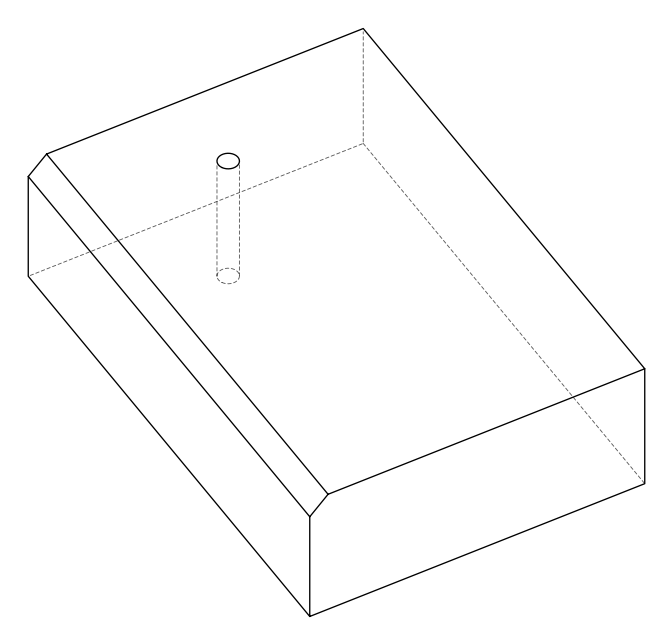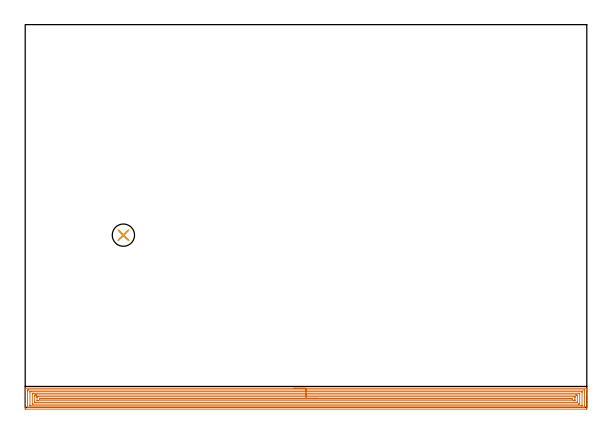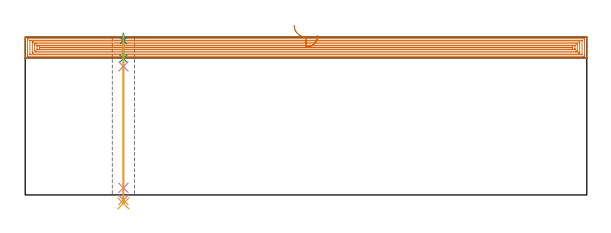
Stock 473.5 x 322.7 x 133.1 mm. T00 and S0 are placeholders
(PLAN: 5 operations, 4 tool changes, 28.1 min)
(1 AREA_MILL | FG_CHAMFER_SURFACE | UGT0205_001 | 26.74 min | 73331 mm3)
(2 SPOT_DRILL | STEP1HOLE | NXT0321_9005460120000 | 0.05 min | 171 mm3)
(3 DRILL_BLIND_HOLE_INTO_CENTER | STEP1HOLE | NXT0301_092 | 0.08 min | 1731 mm3)
(4 GUN_DRILL_THROUGH_HOLE | STEP1HOLE | UGT0307_009 | 0.66 min | 13099 mm3)
(5 DRILL_TO_ENLARGE_THROUGH_HOLE | STEP1HOLE | UGT0301_256 | 0.57 min | 21846 mm3)
(TOOL UGT0205_001 | Chamfer Mill 20 x 3 x 45 deg. | D20 FL50 Z2)
(TOOL NXT0321_9005460120000 | NC Spot Drill, 142deg, 12mm, Carbide, Uncoated | D12 PA142 FL30 Z2)
(TOOL NXT0301_092 | Carbide Drill 12.1mm [860.1-1210-061A1-MM 2214] | D12.1 PA140 FL77 Z2)
(TOOL UGT0307_009 | Gun Drill 12 mm | D12 PA130 FL24 Z1)
(TOOL UGT0301_256 | Twist Drill 18.8 mm | D18.8 PA118 FL135 Z2)
(OP 1 AREA_MILL)
G17 G21 G94 G90
T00 M6
G54
G17 G0 G90 X226.75 Y16.1 S1061 M3
G43 Z143.1 H0
G94 G1 X226.788 Z142.228 F250.
X226.902 Z141.363
X227.091 Z140.512
X227.353 Z139.68
X227.687 Z138.874
X228.09 Z138.1
X228.558 Z137.364
X229.09 Z136.672
X229.679 Z136.029
X230.322 Z135.439
X231.014 Z134.908
X231.75 Z134.44
X232.524 Z134.037
X233.33 Z133.703
X234.162 Z133.441
X235.014 Z133.252
X235.878 Z133.138
X236.75 Z133.1
X473.315
X473.497 Y16.102 Z133.093
X473.498 Y16.101 Z133.092
X473.5 Y15.738 Z132.738
Y15.513 Z132.513
Y14.783 Z131.778
Y13.538 Z130.535
Y12.142 Z129.138
Y-1.064 Z115.934
X473.498 Y-1.324 Z115.674
X473.49 Y-1.492 Z115.506
X473.319 Y-1.499 Z115.499
X0.633 Y-1.5 Z115.5
X0.177 Y-1.496 Z115.502
X0.01 Y-1.492 Z115.506
X0. Y-1.321 Z115.676
Y13.022 Z130.017
Y14.418 Z131.415
Y14.783 Z131.778
Y15.513 Z132.513
Y15.738 Z132.738
X0.002 Y16.101 Z133.092
X0.003 Y16.102 Z133.093
X0.185 Y16.1 Z133.1
X236.75
Y14.686 Z131.686
X471.178 Y14.685 Z131.685
X471.454 Y14.68 Z131.68
X471.482 Y14.679 Z131.679
X471.49 Y14.663 Z131.663
X471.496 Y14.627 Z131.627
X471.499 Y14.592 Z131.592
X471.5 Y1.163 Z118.163
X471.497 Y0.697 Z117.697
X471.491 Y0.292 Z117.292
X471.467 Y-0.079 Z116.921
X471.079 Y-0.084 Z116.916
X470.979 Y-0.085 Z116.915
X2.322
X2.046 Y-0.081 Z116.919
X2.018 Y-0.079 Z116.921
X2.01 Y-0.063 Z116.937
X2.004 Y-0.027 Z116.973
X2.001 Y0.008 Z117.008
X2. Y13.437 Z130.437
X2.003 Y13.903 Z130.903
X2.009 Y14.308 Z131.308
X2.033 Y14.679 Z131.679
X2.421 Y14.684 Z131.684
X2.521 Y14.685 Z131.685
X236.75 Y14.686 Z131.686
Y13.271 Z130.271
X469.29
X469.374 Y13.27 Z130.27
X469.441 Y13.267 Z130.267
X469.478 Y13.265 Z130.265
X469.49 Y13.228 Z130.228
X469.495 Y13.022 Z130.022
X469.499 Y12.817 Z129.817
Y1.578 Z118.578
X469.498 Y1.373 Z118.373
X469.492 Y1.343 Z118.343
X469.487 Y1.335 Z118.335
X469.478 Y1.333 Z118.333
X469.416 Y1.33 Z118.33
X469.29 Y1.329 Z118.329
X468.649 Y1.328 Z118.328
X4.21 Y1.329 Z118.329
X4.126 Y1.33 Z118.33
X4.059 Y1.333 Z118.333
X4.021 Y1.335 Z118.335
X4.01 Y1.372 Z118.372
X4.005 Y1.578 Z118.578
X4.001 Y1.783 Z118.783
Y13.022 Z130.022
X4.002 Y13.227 Z130.227
X4.008 Y13.257 Z130.257
X4.013 Y13.265 Z130.265
X4.022 Y13.267 Z130.267
X4.084 Y13.27 Z130.27
X4.21 Y13.271 Z130.271
X4.851
X236.75
Y11.857 Z128.857
X466.896
X467.353 Y11.855 Z128.855
X467.446 Y11.853 Z128.853
X467.483 Y11.851 Z128.851
X467.49 Y11.81 Z128.81
X467.494 Y11.701 Z128.701
X467.5 Y11.263 Z128.263
Y3.339 Z120.339
X467.494 Y2.899 Z119.899
X467.49 Y2.79 Z119.79
X467.479 Y2.749 Z119.749
X467.413 Y2.747 Z119.747
X467.21 Y2.744 Z119.744
X466.607 Y2.743 Z119.743
X466.318
X6.604
X6.147 Y2.745 Z119.745
X6.054 Y2.747 Z119.747
X6.017 Y2.749 Z119.749
X6.01 Y2.79 Z119.79
X6.006 Y2.899 Z119.899
X6. Y3.337 Z120.337
Y11.26 Z128.26
X6.006 Y11.701 Z128.701
X6.01 Y11.81 Z128.81
X6.021 Y11.851 Z128.851
X6.087 Y11.853 Z128.853
X6.29 Y11.856 Z128.856
X6.893 Y11.857 Z128.857
X7.183
X236.75
Y10.443 Z127.443
X463.924
X464.759 Y10.44 Z127.44
X464.818 Y10.437 Z127.437
X465.49 Y10.381 Z127.381
X465.499 Y9.711 Z126.711
Y5.099 Z122.099
X465.496 Y4.432 Z121.432
X465.49 Y4.219 Z121.219
X464.875 Y4.163 Z121.163
X464.818 Y4.161 Z121.161
X463.986 Y4.157 Z121.157
X463.924
X9.576
X8.741 Y4.16 Z121.16
X8.682 Y4.163 Z121.163
X8.01 Y4.219 Z121.219
X8.001 Y4.889 Z121.889
Y9.501 Z126.501
X8.004 Y10.168 Z127.168
X8.01 Y10.381 Z127.381
X8.625 Y10.437 Z127.437
X8.682 Y10.439 Z127.439
X9.514 Y10.443 Z127.443
X9.576
X236.75
Y9.029 Z126.029
X462.615
X463.029 Y9.027 Z126.027
X463.443 Y9.023 Z126.023
X463.489 Y9.022 Z126.022
X463.494 Y8.981 Z125.981
X463.498 Y8.898 Z125.898
X463.499 Y8.775 Z125.775
X463.5 Y8.621 Z125.621
Y6.396 Z123.396
X463.499 Y5.979 Z122.979
X463.497 Y5.748 Z122.748
X463.494 Y5.632 Z122.632
X463.49 Y5.581 Z122.581
X463.438 Y5.577 Z122.577
X463.029 Y5.573 Z122.573
X462.549 Y5.571 Z122.571
X462.135
X10.885
X10.471 Y5.573 Z122.573
X10.057 Y5.577 Z122.577
X10.011 Y5.578 Z122.578
X10.006 Y5.619 Z122.619
X10.002 Y5.701 Z122.701
X10. Y5.825 Z122.825
Y5.979 Z122.979
Y8.203 Z125.203
X10.001 Y8.621 Z125.621
X10.003 Y8.852 Z125.852
X10.006 Y8.968 Z125.968
X10.01 Y9.019 Z126.019
X10.062 Y9.022 Z126.022
X10.471 Y9.027 Z126.027
X10.951 Y9.029 Z126.029
X11.365
X236.75
Y7.615 Z124.615
X461.368 Y7.614 Z124.614
X461.444 Y7.613 Z124.613
X461.481 Y7.61 Z124.61
X461.49 Y7.607 Z124.607
X461.494 Y7.598 Z124.598
X461.497 Y7.568 Z124.568
X461.5 Y7.485 Z124.485
X461.499 Y7.172 Z124.172
X461.497 Y7.045 Z124.045
X461.494 Y7.009 Z124.009
X461.49 Y6.992 Z123.992
X461.479 Y6.991 Z123.991
X461.4 Y6.988 Z123.988
X461.24 Y6.986 Z123.986
X461.113 Y6.985 Z123.985
X12.132 Y6.986 Z123.986
X12.056 Y6.987 Z123.987
X12.019 Y6.99 Z123.99
X12.01 Y6.993 Z123.993
X12.006 Y7.002 Z124.002
X12.003 Y7.032 Z124.032
X12. Y7.115 Z124.115
X12.001 Y7.23 Z124.23
X12.003 Y7.371 Z124.371
X12.01 Y7.579 Z124.579
X12.016 Y7.61 Z124.61
X12.02 Y7.611 Z124.611
X12.042 Y7.613 Z124.613
X12.224 Y7.615 Z124.615
X12.26
X236.75
X237.622 Z124.653
X238.486 Z124.767
X239.338 Z124.955
X240.17 Z125.218
X240.976 Z125.552
X241.75 Z125.954
X242.486 Z126.423
X243.178 Z126.954
X243.821 Z127.544
X244.41 Z128.187
X244.942 Z128.879
X245.41 Z129.615
X245.813 Z130.388
X246.147 Z131.194
X246.409 Z132.026
X246.598 Z132.878
X246.712 Z133.743
X246.75 Z134.615
G0 Z143.1
M5
M2
(OP 2 SPOT_DRILL)
G17 G21 G94 G90
T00 M6
G54
G17 G0 G90 X82.8 Y145.2 S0 M3
G43 Z143.1 H0
G94 G81 G98 Z130.1 F250. R136.1
G80
M5
M2
(OP 3 DRILL_BLIND_HOLE_INTO_CENTER)
G17 G21 G94 G90
T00 M6
G54
G17 G0 G90 X82.8 Y145.2 S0 M3
G43 Z143.1 H1
G94 G81 G98 Z114.95 F250. R135.1
G80
M5
M2
(OP 4 GUN_DRILL_THROUGH_HOLE)
G17 G21 G94 G90
T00 M6
G54
G17 G0 G90 X82.8 Y145.2 M8
G43 Z143.1 H0
Z129.119
S716 M3
G94 G1 Z108.336 F125. M26
G4 X.084
Z6. F250.
G4 X.084
Z-4.298 F125.
G4 X.084
M5
M9
G0 Z129.119
Z143.1
M2
(OP 5 DRILL_TO_ENLARGE_THROUGH_HOLE)
G17 G21 G94 G90
T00 M6
G54
G17 G0 G90 X82.8 Y145.2 S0 M3
G43 Z143.1 H0
G94 G73 G98 Z-7.148 F250. Q17.531 R135.1
G80
M5
M2
